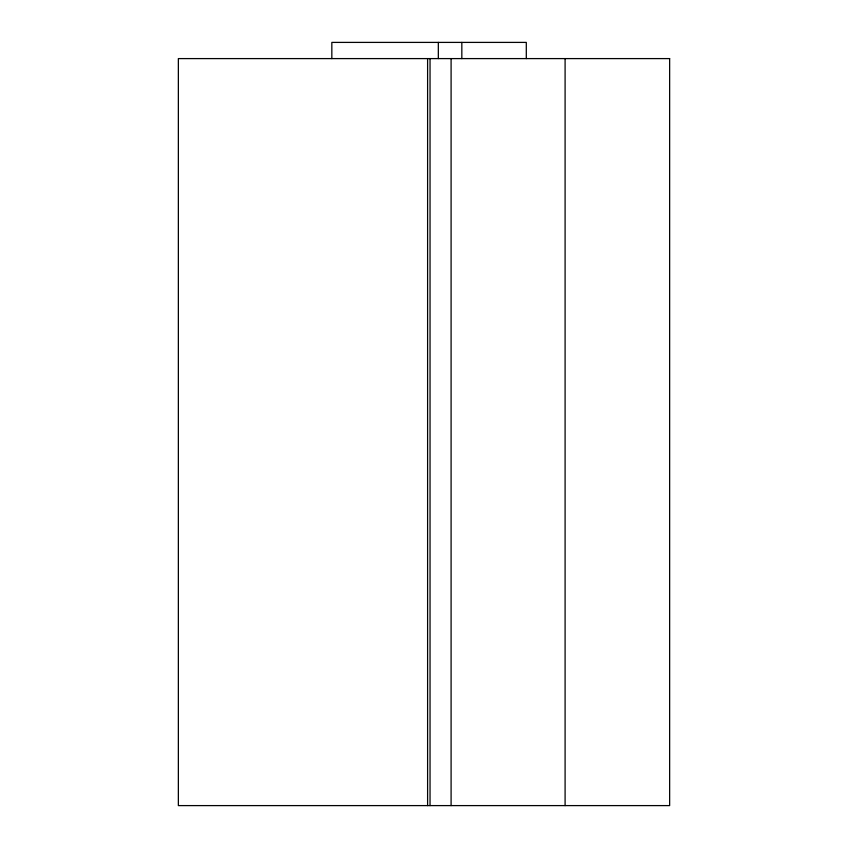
<?xml version="1.0" encoding="UTF-8"?>
<svg xmlns="http://www.w3.org/2000/svg" width="848" height="848" viewBox="0 0 848 848"><rect width="100%" height="100%" fill="white"/><g stroke="black" fill="none" stroke-linecap="round" stroke-linejoin="round"><path stroke-width="1.27" d="M565.097 58.597L565.097 805.6M526.301 58.597L526.301 42.4L331.833 42.4L331.833 58.597M461.831 42.4L461.831 58.597M451.094 58.597L451.094 805.6M438.331 42.4L438.331 58.597M430.042 58.597L430.042 805.6M427.604 58.597L427.604 805.6M669.644 58.597L178.356 58.597L178.356 805.6L669.644 805.6L669.644 58.597"/></g></svg>
